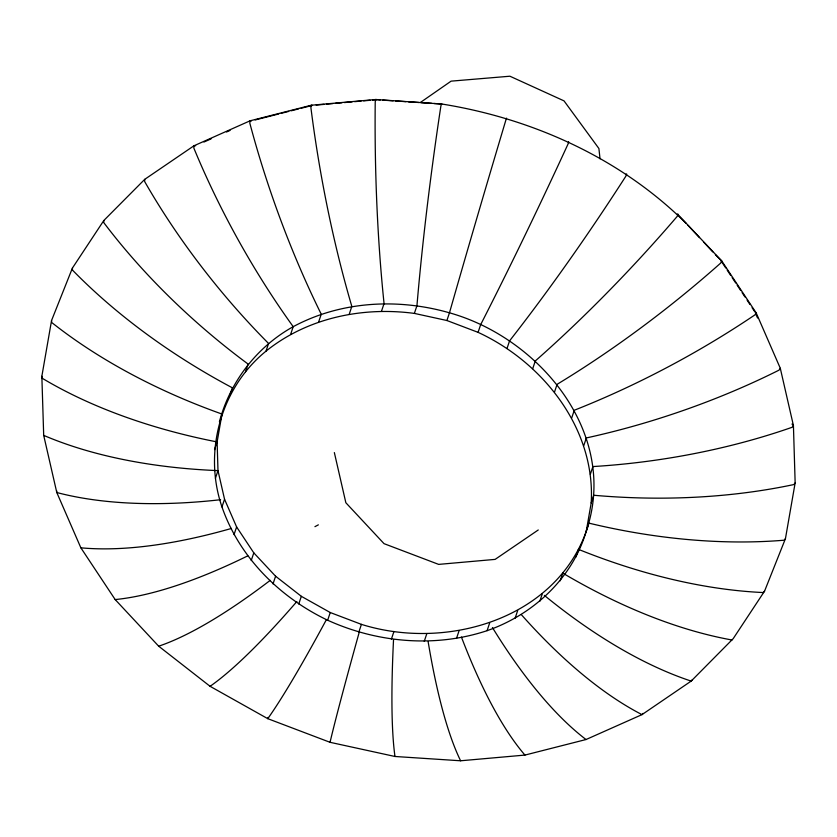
<?xml version="1.0" encoding="UTF-8"?>
<svg xmlns="http://www.w3.org/2000/svg" width="837" height="837" viewBox="0 0 837 837"><rect width="100%" height="100%" fill="white"/><g stroke="black" fill="none" stroke-linecap="round" stroke-linejoin="round"><path stroke-width="1.26" d="M686.225 223.427C620.625 158.266 532.656 118.582 441.863 104.018L375.729 99.509L311.28 105.232L250.075 120.81L193.996 145.764L144.738 179.338L144.665 181.556A383.273 181.326 50.3 0 0 268.572 343.473L265.999 351.163C220.748 387.834 203.098 452.043 221.972 506.94C239.466 557.526 279.893 597.419 327.665 620.227C377.309 642.795 435.02 647.922 487.082 630.679C533.127 614.661 572.571 578.336 586.339 530.825C619.307 434.058 540.147 338.211 449.469 312.818C397.983 298.024 340.805 301.058 293.201 326.681C256.813 346.895 230.144 381.62 219.409 421.743M677.374 213.937L721.808 261.039L756.177 312.881L780.293 368.27L793.424 425.531L795.15 482.907L785.441 538.662L764.579 591.1L733.202 638.641L691.163 681.098L642 714.62L586.026 739.531L524.935 755.079L460.601 760.781L394.97 756.481L330.04 742.304L267.777 718.669L210.077 686.309L158.685 646.195L115.171 599.564L80.865 547.817L56.79 492.522L43.691 435.376L41.85 376.263L51.559 320.498L72.421 268.06L103.798 220.529L144.738 179.338M586.339 530.825L591.194 502.943L593.768 495.253A383.273 200.106 4 0 0 793.863 484.55L795.15 482.907M268.081 717.455L267.777 718.669A383.273 27.443 -65 0 0 326.304 619.83M441.486 103.819L440.858 106.173A383.273 43.629 -81.9 0 0 416.941 305.714L414.367 313.404C362.473 306.488 307.263 317.893 265.999 351.163M229.84 395.524L232.414 387.834A383.273 202.952 27.6 0 1 72.484 270.11L72.421 268.06M214.544 449.626L217.118 441.936L221.983 414.053A383.273 204.636 15.8 0 1 51.664 322.454L51.559 320.498M245.523 371.754L248.097 364.064A383.273 195.105 39.2 0 1 103.809 222.663L103.798 220.529M215.412 478.314L217.986 470.624L217.118 441.936A383.273 200.106 4 0 1 41.965 378.104L41.85 376.263M221.972 506.94L224.546 499.25L217.986 470.624A383.273 189.486 -7.4 0 1 43.691 435.376M290.627 334.382L293.201 326.681A383.273 162.043 60.9 0 1 193.828 148.034L193.996 145.764L195.649 145.743M234.036 534.634L236.609 526.944L224.546 499.25M318.667 321.9L321.241 314.199A383.273 137.833 70.9 0 1 249.813 123.123L250.075 120.81L251.445 120.915M251.226 560.56L253.799 552.87L236.609 526.944M349.259 314.116L351.833 306.415A383.273 109.438 80.4 0 1 310.893 107.586L311.28 105.232L312.327 105.42L301.142 108.266M273.019 583.923L275.593 576.222L253.799 552.87M381.484 311.249L384.057 303.559A383.273 77.715 89.4 0 1 375.227 101.873L375.729 99.509L380.291 99.98M298.757 604.011L301.33 596.321L275.593 576.222M327.665 620.227L330.238 612.527L301.33 596.321M414.367 313.404L446.895 320.508L449.469 312.818A383.273 8.224 -73.4 0 1 505.789 120.361L506.584 118.153M358.853 632.061L361.427 624.371C448.308 651.688 561.397 617.633 588.913 523.135A383.273 204.636 15.8 0 0 784.175 540.2L785.441 538.662M591.194 502.943C595.63 428.785 543.15 362.411 478.084 332.352L480.658 324.651A383.273 27.443 -65 0 0 568.051 143.985L568.647 141.704M391.381 639.165L393.955 631.475M506.992 348.558L509.566 340.868A383.273 62.262 -56.4 0 0 625.762 176.345L626.725 174.127L626.16 173.96M424.254 641.32L426.828 633.63M532.73 368.646L535.303 360.956A383.273 95.198 -47.6 0 0 677.143 216.459L678.211 214.314M456.489 638.464L459.063 630.763M554.523 392.009L557.097 384.319A383.273 125.247 -38.3 0 0 720.657 263.09L721.808 261.039L715.436 254.73M487.082 630.679L489.655 622.979M571.713 417.935L574.287 410.245A383.273 151.476 -28.6 0 0 754.964 314.848L756.177 312.881M515.121 618.198L517.695 610.497M583.766 445.629L586.35 437.939A383.273 173.113 -18.3 0 0 779.038 370.132L780.293 368.27M539.75 601.405L542.324 593.715M590.336 474.255L592.91 466.565A383.273 189.486 -7.4 0 0 792.137 427.278L793.424 425.531L791.99 424.066M560.225 580.815L562.799 573.125A383.273 195.105 39.2 0 0 732.03 640.002M575.908 557.044L578.482 549.354A383.273 202.952 27.6 0 0 763.344 592.554L764.579 591.1M643.004 713.396L642 714.62A383.273 162.043 60.9 0 1 521.21 614.494M692.262 679.822L691.163 681.098A383.273 181.326 50.3 0 1 544.364 595.389M420.3 102.543L451.101 81.147L509.921 76.219L564.023 100.879L598.905 148.526L600.035 158.821M538.264 529.967L495.117 559.388L438.661 564.389L384.026 543.652L345.848 502.734L334.35 452.587M314.932 526.661L318.363 524.851M203.956 142.039L211.081 138.869M226.513 132.005L230.07 130.426M255.17 119.963L278.773 113.958M281.263 113.319L288.713 111.426M291.203 110.798L298.652 108.894M316.166 105.075L323.867 104.395M326.43 104.165L332.844 103.6M335.407 103.369L341.82 102.805M344.384 102.574L352.074 101.894M354.647 101.664L361.05 101.099M363.624 100.869L370.038 100.294M372.601 100.074L376.441 99.729M382.854 100.147L393.118 100.827M395.681 100.995L405.945 101.664M408.508 101.832L418.772 102.501M421.335 102.669L431.599 103.349M434.162 103.516L441.863 104.018M446.895 320.508L478.084 332.352M330.238 612.527L361.427 624.371M687.993 225.32L699.502 237.656M703.927 242.395L712.779 251.885M720.741 260.422L725.731 267.945M727.154 270.089L730.711 275.467M732.145 277.612L735.702 282.99M737.125 285.135L740.693 290.512M742.116 292.657L744.961 296.957M747.106 300.18L749.952 304.48M752.086 307.702L754.943 312.002M755.989 314.398L757.548 317.987M56.707 490.89L56.79 492.522A383.273 173.113 -18.3 0 0 220.591 499.71M460.601 760.781A383.273 77.715 89.4 0 1 428.136 641.676M394.97 756.481A383.273 43.629 -81.9 0 1 393.536 639.604M586.026 739.531A383.273 137.833 70.9 0 1 492.438 627.551M247.783 555.852A383.273 125.247 -38.3 0 1 115.171 599.564M231.472 528.429A383.273 151.476 -28.6 0 1 80.865 547.817M270.225 580.355A383.273 95.198 -47.6 0 1 158.685 646.195M330.04 742.304A383.273 8.224 -73.4 0 1 359.209 632.322M524.935 755.079A383.273 109.438 80.4 0 1 461.428 637.062M296.842 601.541A383.273 62.262 -56.4 0 1 210.077 686.309"/></g></svg>
